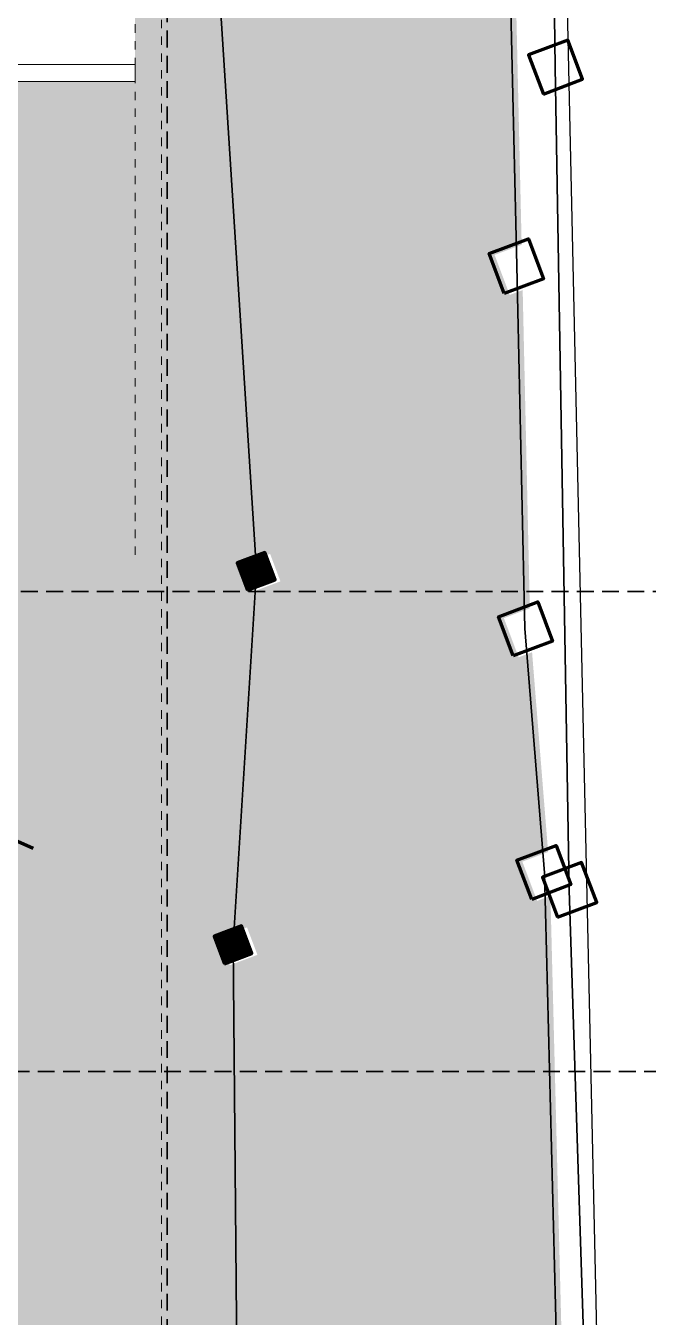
# Model space of a CAD drawing. Header units: metres. Extents: x -47 to 309, y -25 to 105.
# Drawn here: x 171.12 to 178.51, y 19.81 to 35.14 of the extents above; entities that cross this region are included whole.
import ezdxf

# ---------------------------------------------------------------- set-up
doc = ezdxf.new("R2010")
doc.units = ezdxf.units.M
doc.header["$XCLIPFRAME"] = 2
for name, pattern in [('AUSGEZOGEN', [0]), ('PUNKT2_S9', [0.001, 0, -0.001]), ('VERDECKT2_S2', [0.27, 0.2, -0.07])]:
    doc.linetypes.add(name, pattern=pattern)
for name, color, linetype, lineweight in [('XR$1$Allgemein01_1', 7, 'AUSGEZOGEN', 13), ('XR$1$STANDARD_1', 7, 'AUSGEZOGEN', 25), ('XR$2$Allgemein01_1', 7, 'AUSGEZOGEN', 13), ('XR$2$Möblierung', 7, 'AUSGEZOGEN', 13), ('XR$2$STANDARD_1', 7, 'AUSGEZOGEN', 25), ('XR$2$Wand Holz nicht tragend', 7, 'AUSGEZOGEN', 13), ('XR$2$Wand Holz tragend', 7, 'AUSGEZOGEN', 13)]:
    doc.layers.add(name, color=color, linetype=linetype, lineweight=lineweight)
picture_1 = doc.add_image_def('image6.jpg', size_in_pixel=(256, 256))

msp = doc.modelspace()

# ---------------------------------------------------------------- hatches: boundary and pattern name
at = {"layer": 'XR$2$STANDARD_1', "linetype": 'AUSGEZOGEN', "lineweight": 25, "transparency": 33554687}
for points in [[(174.5115773328419, 46.71323225502059), (174.6220857677247, 46.75488270925832), (174.7452546215465, 46.42808681924316), (174.5501703519587, 46.35455986673878), (174.9829288775243, 43.12477463279613), (175.1024477311025, 43.16982109958195), (175.2256165849242, 42.8430252095668), (174.9288147985163, 42.73116108593167), (173.3806476379615, 38.58512353365491), (173.4007388358106, 38.59269587433174), (173.5239076896324, 38.26589998431659), (173.3139998617451, 38.18678605614605), (173.9113485729391, 28.83266015200035), (174.0213608667064, 28.87412361143676), (174.1445297205282, 28.54732772142161), (173.9104798434479, 28.45911469311286), (173.6602758934432, 24.40644010994967), (173.7475662585584, 24.43933971043248), (173.8707351123801, 24.11254382041732), (173.6504894741919, 24.02953358790302), (173.7023251445657, 18.01439154602576), (177.49359792187, 19.11794731297503), (177.350020244973, 24.81316045850015), (177.1916994596876, 24.75348960505443), (177.0162771527294, 25.21892617568208), (177.3223669670686, 25.33429094234705), (177.1319515182806, 27.70540535196157), (176.9726047619923, 27.64534781166834), (176.797182455034, 28.11078438229599), (177.1050235644967, 28.2268092093217), (177.0204705326846, 32.00628912880566), (176.8663565618252, 31.9482038170602), (176.6872018653573, 32.42354329344589), (177.0082529195549, 32.54454692773866), (176.9269299335171, 36.07643498342765), (176.7691672898288, 36.01697449266667), (176.5937449828706, 36.48241106329432), (176.9201710548284, 36.60544053327543), (176.9053243765136, 41.50822750052325), (176.7564109720857, 41.45210227403639), (176.5809886651275, 41.91753884466404), (176.8995572934992, 42.03760685659124), (176.7683789538167, 48.88704479737775), (176.6215110115607, 48.83169050234672), (176.4460887046025, 49.29712707297438), (176.7433828037325, 49.40917674849542), (176.5607040833035, 51.81336885605355), (174.1459910677481, 51.10654577860291)], [(172.7977593014585, 50.59966530327033), (172.7977593014576, 17.75109240840556), (173.7023251445657, 18.01439154602577), (173.6504894741919, 24.02953358790302), (173.5439392223649, 23.9893749665956), (173.4207703685432, 24.31617085661075), (173.6602758934432, 24.40644010994967), (173.9104798434479, 28.45911469311286), (173.817733830513, 28.42415886759988), (173.6945649766913, 28.75095475761503), (173.9113485729391, 28.83266015200035), (173.3139998617451, 38.18678605614605), (173.1971117996172, 38.14273113049486), (173.0739429457955, 38.46952702051001), (173.3806476379615, 38.58512353365491), (174.9288147985163, 42.73116108593167), (174.8988206949091, 42.71985635574508), (174.7756518410874, 43.04665224576023), (174.9829288775243, 43.12477463279613), (174.5501703519587, 46.35455986673878), (174.4184587315313, 46.30491796542144), (174.2952898777096, 46.63171385543659), (174.5115773328419, 46.71323225502059), (174.1459910677481, 51.10654577860292), (172.856304216764, 50.72903490129043)], [(170.98786135567, 28.4819343945537), (170.9398117167747, 28.01805282446919), (170.8600462019587, 27.56953274220741), (170.7666453918748, 27.12718317619391), (170.6360710854973, 26.69344225316724), (170.4918614838521, 26.26587184638885), (170.3067459964035, 25.85681298835532), (170.1079952136872, 25.45392464657008), (169.8819738404353, 25.06337733728142), (169.6286818766478, 24.68517106048932), (169.3966878921635, 24.37477147067295), (169.3852928186183, 24.31069717320696), (169.2918920085345, 23.86834760719346), (169.161317702157, 23.43460668416679), (169.1885882926926, 23.42226565167022), (169.0651779677269, 23.14955974631452), (169.0171081005118, 23.00703627738841), (168.8319926130632, 22.59797741935488), (168.6332418303469, 22.19508907756964), (168.407220457095, 21.80454176828097), (168.1539284933075, 21.42633549148887), (167.8832688447424, 21.06420263670309), (167.5952415113998, 20.71814320392364), (167.276211198012, 20.39432770939879), (166.9534484951144, 20.08041512063197), (166.5959504226617, 19.79864937587779), (166.2309875711895, 19.53668944263969), (165.8486570349397, 19.2908029314079), (165.7827183464385, 19.25458062725101), (165.5955154699561, 18.82217624002228), (165.3967646872398, 18.41928789823702), (165.1744757034976, 18.01883768319032), (164.9310866454681, 17.64436379590798), (164.6604269969031, 17.28223094112219), (164.3624967578025, 16.93243911883299), (164.0571017396824, 16.60245310805986), (163.720703741517, 16.29471103554133), (163.3768409643321, 16.00677477453887), (163.0118781128599, 15.74481484130076), (162.6295475766102, 15.49892833006897), (162.2298493555829, 15.26911524084352), (161.8288568717844, 15.07274325840191), (161.4067643136987, 14.90234760372465), (160.9772069765934, 14.75175776056347), (160.5463553767169, 14.63460902418615), (160.0944037025532, 14.54343661557317), (159.644890155128, 14.47580240798602), (159.1978147344413, 14.4317064014247), (158.7494450509834, 14.42105150164721), (158.293610588506, 14.43020241338581), (158.1099886019321, 14.44922228983081), (158.436906278575, 13.57096528418924), (172.7977593014577, 17.75109240840556), (172.7977593014579, 28.48193439455345)]]:
    msp.add_hatch(color=254, dxfattribs=at).paths.add_polyline_path(points)
at = {"layer": 'XR$2$Wand Holz tragend', "lineweight": 18, "transparency": 33554687}
for points in [[(172.797759301458, 28.48193439455343), (172.7977593014584, 46.48479629646849), (172.4177593014584, 46.4847962964685), (172.4177593014579, 28.48193439455343)], [(167.7727593014579, 28.48193439455421), (172.4177593014579, 28.48193439455343), (172.4177593014579, 28.8619343945534), (167.7727593014579, 28.86193439455422)]]:
    msp.add_hatch(color=21, dxfattribs=at).paths.add_polyline_path(points)
at = {"layer": 'XR$2$Wand Holz tragend', "linetype": 'AUSGEZOGEN', "lineweight": 25, "transparency": 33554687}
msp.add_hatch(color=4, dxfattribs=at).paths.add_polyline_path([(167.7727593014579, 28.86193439455425), (172.4177593014579, 28.86193439455425), (172.4177593014579, 34.48479629646835), (167.7727593014579, 34.48479629646835)])

# ---------------------------------------------------------------- linework, layer by layer
at = {"layer": 'XR$1$Allgemein01_1', "color": 7, "linetype": 'PUNKT2_S9', "lineweight": 13, "transparency": 33554687}
msp.add_line((172.7335276329029, 50.61666352282568), (172.7335276329021, 17.735887918145), dxfattribs=at)
at = {"layer": 'XR$1$STANDARD_1', "color": 62, "linetype": 'AUSGEZOGEN', "lineweight": 140, "transparency": 33554687}
for p, q in [((173.9317544656021, 28.50834009833074), (173.8085856117804, 28.83513598834586)), ((173.9515602771182, 28.51580487735021), (173.8283914232964, 28.84260076736538)), ((173.9713660886342, 28.52326965636971), (173.8481972348126, 28.85006554638488)), ((173.9911719001503, 28.53073443538921), (173.8680030463285, 28.85753032540435)), ((174.0109777116664, 28.53819921440871), (173.8878088578447, 28.86499510442385)), ((174.0307835231825, 28.54566399342821), (173.9076146693608, 28.87245988344337)), ((174.0505893346985, 28.5531287724477), (173.9274204808768, 28.87992466246286)), ((174.0703951462146, 28.56059355146722), (173.9472262923929, 28.88738944148236)), ((173.6303333081357, 28.7679529771704), (173.7535021619575, 28.44115708715523)), ((173.7634050677155, 28.44488947666499), (173.6402362138938, 28.77168536668013)), ((173.7832108792315, 28.45235425568446), (173.6600420254098, 28.77915014569964)), ((173.8030166907477, 28.45981903470398), (173.6798478369259, 28.78661492471914)), ((173.8228225022637, 28.46728381372349), (173.699653648442, 28.79407970373862)), ((173.8426283137798, 28.47474859274297), (173.719459459958, 28.80154448275814)), ((173.8723370310538, 28.48594576127222), (173.7491681772322, 28.81274165128738)), ((173.89214284257, 28.49341054029171), (173.7689739887483, 28.82020643030688)), ((173.9119486540861, 28.50087531931122), (173.7887798002643, 28.82767120932638)), ((170.5587146445495, 25.66500712063241), (171.2094764278933, 25.37872524647271)), ((173.6084453286638, 24.05489424977767), (173.4852764748421, 24.38169013979284)), ((173.62825114018, 24.06235902879718), (173.5050822863582, 24.38915491881233)), ((173.648056951696, 24.06982380781668), (173.5248880978743, 24.39661969783183)), ((173.6678627632121, 24.07728858683618), (173.5446939093903, 24.40408447685135)), ((173.6876685747281, 24.08475336585568), (173.5644997209064, 24.41154925587082)), ((173.7074743862442, 24.09221814487518), (173.5843055324225, 24.41901403489032)), ((173.7272801977603, 24.09968292389468), (173.6041113439385, 24.42647881390982)), ((173.7470860092763, 24.10714770291418), (173.6239171554546, 24.43394359292934)), ((173.7668918207924, 24.11461248193365), (173.6437229669706, 24.44140837194881)), ((173.7966005380666, 24.12580965046292), (173.6734316842447, 24.45260554047809)), ((173.3565386999877, 24.3331690761661), (173.4797075538094, 24.00637318615095)), ((173.4896104595674, 24.0101055756607), (173.3664416057457, 24.33690146567584)), ((173.5094162710835, 24.0175703546802), (173.3862474172618, 24.34436624469535)), ((173.5292220825996, 24.02503513369969), (173.4060532287779, 24.35183102371485)), ((173.5490278941156, 24.03249991271917), (173.4258590402939, 24.35929580273434)), ((173.5688337056317, 24.03996469173869), (173.44566485181, 24.36676058175384)), ((173.5886395171478, 24.0474294707582), (173.4654706633261, 24.37422536077334))]:
    msp.add_line(p, q, dxfattribs=at)
at = {"layer": 'XR$1$STANDARD_1', "color": 6, "linetype": 'AUSGEZOGEN', "lineweight": 35, "transparency": 33554687}
msp.add_lwpolyline([(177.7991115929179, 17.88724807463224), (177.5719546862764, 24.88146604473877), (177.4045795035435, 34.65776719176124), (177.3391769514881, 39.72245669066778), (177.3827707657517, 47.76872972552442), (177.3889496125777, 55.22410960799711)], dxfattribs=at)
at = {"layer": 'XR$1$STANDARD_1', "color": 7, "linetype": 'AUSGEZOGEN', "lineweight": -3, "transparency": 33554687}
msp.add_lwpolyline([(177.9095199637077, 19.27470767238435), (177.4100647715859, 41.78490894034527), (177.6429935703846, 55.15021381182152), (147.7802272806288, 46.46227215533027)], dxfattribs=at)
at = {"layer": 'XR$1$STANDARD_1', "color": 40, "linetype": 'AUSGEZOGEN', "lineweight": 35, "transparency": 33554687}
for points in [[(177.7626224336023, 10.78235268200445), (177.4795390107783, 17.14477161392362), (177.2792925706007, 25.08783200527851), (177.0465625776376, 27.98586072814067), (176.9502172832286, 32.29244912304229), (176.856760400742, 36.35131689289074), (176.8402716934891, 41.7963475800185), (176.6992012167158, 49.16230051306104), (176.4193354952372, 52.84554811395817)], [(174.0558815386288, 51.43452273459283), (174.4628582287064, 46.54381329877103), (174.9432201920843, 42.95875168909469), (173.2377789072826, 38.39152936960247), (173.8584009381784, 28.6729571067075), (173.5846063300303, 24.23817320570321), (173.6460023643277, 17.11362240036322), (173.9739337877325, 9.852025974789795)]]:
    msp.add_lwpolyline(points, dxfattribs=at)
at = {"layer": 'XR$1$STANDARD_1', "color": 6, "linetype": 'AUSGEZOGEN', "lineweight": 140, "transparency": 33554687}
for points in [[(177.2663900193426, 34.3342524948442), (177.7318265899702, 34.50967480180241), (177.5564042830121, 34.97511137243009), (177.0909677123844, 34.79968906547187), (177.2663900193426, 34.3342524948442)], [(177.4337652020756, 24.5579513478217), (177.8992017727032, 24.73337365477989), (177.7200470762353, 25.2087131311656), (177.2546105056076, 25.03329082420738), (177.4337652020756, 24.5579513478217)]]:
    msp.add_lwpolyline(points, close=True, dxfattribs=at)
at = {"layer": 'XR$1$STANDARD_1', "color": 62, "linetype": 'AUSGEZOGEN', "lineweight": 140, "transparency": 33554687}
for points in [[(176.8021248932698, 31.9652020366155), (176.6229701968018, 32.44054151300119), (177.0884067674295, 32.61596381995942), (177.2675614638974, 32.14062434357371), (176.8021248932698, 31.9652020366155)], [(173.7535021619575, 28.44115708715517), (174.0802980519727, 28.5643259409769), (173.957129198151, 28.89112183099207), (173.6303333081358, 28.76795297717034), (173.7535021619575, 28.44115708715517)], [(173.9218515598442, 28.50460770882091), (173.7986827060224, 28.83140359883609), (173.9218515598442, 28.50460770882091)], [(173.9416573713602, 28.51207248784041), (173.8184885175385, 28.83886837785559), (173.9416573713602, 28.51207248784041)], [(173.9614631828763, 28.51953726685989), (173.8382943290546, 28.84633315687506), (173.9614631828763, 28.51953726685989)], [(173.9812689943923, 28.52700204587939), (173.8581001405706, 28.85379793589459), (173.9812689943923, 28.52700204587939)], [(174.0010748059085, 28.53446682489892), (173.8779059520867, 28.86126271491409), (174.0010748059085, 28.53446682489892)], [(174.0208806174245, 28.54193160391839), (173.8977117636028, 28.86872749393356), (174.0208806174245, 28.54193160391839)], [(174.0406864289406, 28.54939638293789), (173.9175175751188, 28.87619227295306), (174.0406864289406, 28.54939638293789)], [(174.0604922404566, 28.55686116195739), (173.9373233866349, 28.88365705197259), (174.0604922404566, 28.55686116195739)], [(173.7733079734737, 28.44862186617467), (173.6501391196519, 28.77541775618984), (173.7733079734737, 28.44862186617467)], [(173.7931137849897, 28.45608664519417), (173.669944931168, 28.78288253520934), (173.7931137849897, 28.45608664519417)], [(173.8129195965058, 28.46355142421367), (173.689750742684, 28.79034731422884), (173.8129195965058, 28.46355142421367)], [(173.8327254080218, 28.47101620323317), (173.7095565542001, 28.79781209324834), (173.8327254080218, 28.47101620323317)], [(173.8525312195379, 28.47848098225267), (173.7293623657162, 28.80527687226785), (173.8525312195379, 28.47848098225267)], [(173.8624341252959, 28.48221337176241), (173.7392652714742, 28.80900926177758), (173.8624341252959, 28.48221337176241)], [(173.8822399368121, 28.48967815078191), (173.7590710829903, 28.81647404079708), (173.8822399368121, 28.48967815078191)], [(173.9020457483281, 28.49714292980141), (173.7788768945064, 28.82393881981658), (173.9020457483281, 28.49714292980141)], [(176.9083730934368, 27.66234603122363), (176.7329507864786, 28.1277826018513), (177.1983873571062, 28.30320490880949), (177.3738096640644, 27.83776833818184), (176.9083730934368, 27.66234603122363)], [(177.1274677911321, 24.77048782460972), (176.9520454841739, 25.23592439523737), (177.4174820548016, 25.41134670219557), (177.5929043617598, 24.94591013156793), (177.1274677911321, 24.77048782460972)], [(173.4797075538095, 24.00637318615087), (173.8065034438246, 24.12954203997263), (173.6833345900029, 24.45633792998779), (173.3565386999878, 24.33316907616606), (173.4797075538095, 24.00637318615087)], [(173.6183482344219, 24.05862663928736), (173.4951793806002, 24.38542252930254), (173.6183482344219, 24.05862663928736)], [(173.638154045938, 24.06609141830687), (173.5149851921163, 24.39288730832205), (173.638154045938, 24.06609141830687)], [(173.6579598574542, 24.07355619732638), (173.5347910036324, 24.40035208734156), (173.6579598574542, 24.07355619732638)], [(173.6777656689702, 24.08102097634589), (173.5545968151485, 24.40781686636106), (173.6777656689702, 24.08102097634589)], [(173.6975714804863, 24.08848575536537), (173.5744026266645, 24.41528164538054), (173.6975714804863, 24.08848575536537)], [(173.7173772920023, 24.09595053438487), (173.5942084381806, 24.42274642440005), (173.7173772920023, 24.09595053438487)], [(173.7371831035184, 24.10341531340439), (173.6140142496967, 24.43021120341955), (173.7371831035184, 24.10341531340439)], [(173.7569889150344, 24.11088009242388), (173.6338200612127, 24.43767598243903), (173.7569889150344, 24.11088009242388)], [(173.7767947265505, 24.11834487144338), (173.6536258727288, 24.44514076145853), (173.7767947265505, 24.11834487144338)], [(173.7866976323085, 24.12207726095311), (173.6635287784869, 24.44887315096829), (173.7866976323085, 24.12207726095311)], [(173.4995133653256, 24.0138379651704), (173.3763445115038, 24.34063385518557), (173.4995133653256, 24.0138379651704)], [(173.5193191768416, 24.02130274418989), (173.3961503230199, 24.34809863420506), (173.5193191768416, 24.02130274418989)], [(173.5391249883577, 24.02876752320939), (173.4159561345359, 24.35556341322455), (173.5391249883577, 24.02876752320939)], [(173.5589307998738, 24.03623230222889), (173.4357619460521, 24.36302819224406), (173.5589307998738, 24.03623230222889)], [(173.5787366113898, 24.04369708124839), (173.4555677575681, 24.37049297126355), (173.5787366113898, 24.04369708124839)], [(173.5985424229059, 24.05116186026789), (173.4753735690842, 24.37795775028305), (173.5985424229059, 24.05116186026789)]]:
    msp.add_lwpolyline(points, close=True, dxfattribs=at)
at = {"layer": 'XR$2$Allgemein01_1', "color": 7, "linetype": 'PUNKT2_S9', "lineweight": 13, "transparency": 33554687}
msp.add_line((172.4177593014579, 28.86193439455344), (172.4177593014584, 46.1047962964685), dxfattribs=at)
at = {"layer": 'XR$2$Möblierung', "color": 5, "linetype": 'VERDECKT2_S2', "lineweight": 35, "transparency": 33554687}
for p, q in [((172.7977593014592, 54.2876980543307), (172.7977593014592, 10.84379086377976)), ((185.363789452279, 28.42792552985563), (141.3617842215299, 28.42792552985563)), ((186.1632036977906, 22.72583276324871), (142.1611984670415, 22.72583276324871))]:
    msp.add_line(p, q, dxfattribs=at)

# ---------------------------------------------------------------- pictures from other files: only their frames are drawn
at = {"layer": 'XR$2$Wand Holz nicht tragend', "lineweight": 18, "transparency": 33554687}
image = msp.add_image(picture_1, insert=(167.7727593014581, 34.4847962964683), size_in_units=(2.56, 2.5599999999999996), dxfattribs=at)
image.set_boundary_path([(-0.5, 255.4999999999995), (464.0000000000036, 255.4999999999995), (464.0000000000036, 235.4999999999995), (-0.5, 235.4999999999995), (-0.5, 255.4999999999995)])
image.dxf.flags = 15

doc.saveas('drawing.dxf')
